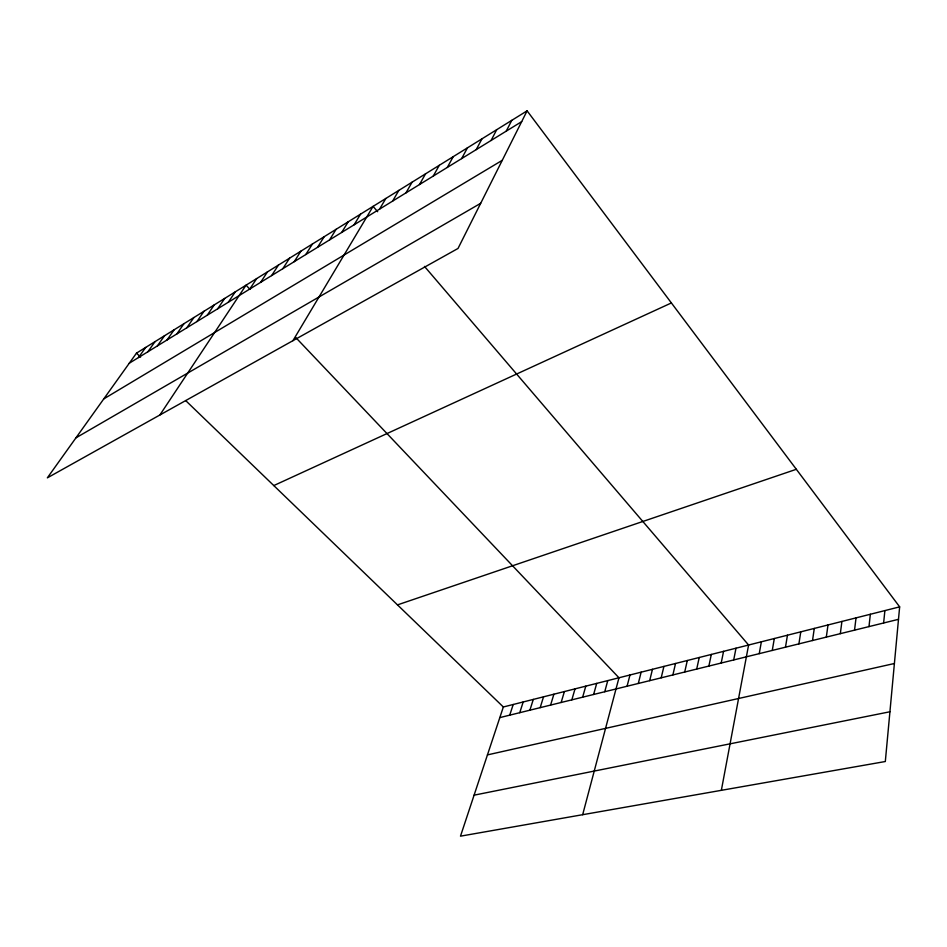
<?xml version="1.0" encoding="UTF-8"?>
<svg xmlns="http://www.w3.org/2000/svg" width="947" height="947" viewBox="0 0 947 947"><rect width="100%" height="100%" fill="white"/><g stroke="black" fill="none" stroke-linecap="round" stroke-linejoin="round"><path stroke-width="1.42" d="M899.65 606.861L885.315 761.518L460.491 836.165L503.342 706.983L899.65 606.861L527.1 110.835L136.486 353.136L47.35 477.856L458.017 248.457L527.1 110.835M883.622 622.996L884.889 610.59M868.979 626.606L870.352 614.272M854.549 630.157L856.029 617.882M840.332 633.661L841.907 621.457M826.317 637.118L827.998 624.973M812.514 640.527L814.29 628.429M798.901 643.877L800.771 631.85M785.489 647.18L787.454 635.212M772.267 650.447L774.315 638.527M759.234 653.655L761.364 641.806M721.354 790.331L748.592 645.025L424.481 266.403M733.7 659.952L735.997 648.21M721.2 663.03L723.567 651.347M708.877 666.072L711.315 654.448M696.708 669.067L699.229 657.502M684.717 672.027L687.297 660.521M672.879 674.939L675.531 663.492M661.195 677.815L663.918 666.428M649.678 680.656L652.459 669.316M638.302 683.462L641.143 672.169M627.08 686.232L629.98 674.998M582.665 814.704L618.971 677.78L295.701 337.463M604.742 691.736L607.761 680.609M593.627 694.471L596.705 683.403M582.654 697.181L585.791 686.161M571.834 699.845L575.018 688.883M561.145 702.485L564.388 691.57M550.598 705.077L553.888 694.222M540.181 707.646L543.519 696.838M529.906 710.179L533.291 699.419M519.749 712.689L523.182 701.976M509.723 715.151L513.203 704.497M506.243 131.136L511.771 120.352M491.091 140.476L496.713 129.68M476.223 149.626L481.952 138.842M461.639 158.599L467.451 147.839M447.315 167.418L453.234 156.657M433.264 176.071L439.266 165.323M419.474 184.558L425.546 173.834M405.932 192.904L412.087 182.179M392.626 201.084L398.853 190.394M379.558 209.133L385.855 198.456M292.931 340.683L373.082 206.375L377.664 211.714M354.107 224.806L360.535 214.152M341.713 232.429L348.2 221.811M329.532 239.934L336.078 229.328M317.565 247.297L324.158 236.726M305.786 254.554L312.439 243.995M294.221 261.68L300.921 251.144M282.833 268.688L289.581 258.176M271.635 275.577L278.43 265.089M260.626 282.36L267.456 271.896M249.795 289.024L256.661 278.596M159.877 414.999L246.042 285.177L249.913 289.261M228.322 302.247L235.27 291.865M217.692 308.781L224.676 298.435M207.239 315.221L214.247 304.898M196.952 321.566L203.984 311.267M186.819 327.792L193.886 317.529M176.852 333.936L183.943 323.696M167.039 339.973L174.153 329.769M157.38 345.915L164.518 335.747M147.874 351.775L155.036 341.63M138.499 357.54L145.684 347.431M129.277 363.222L521.69 121.63M103.779 398.9L502.277 160.303M75.973 437.822L480.685 203.297M273.79 485.574L671.387 302.945M397.491 604.884L796.332 469.298M499.827 717.601L898.49 619.326M487.445 754.901L894.394 663.504M474.092 795.172L889.931 711.765M136.486 353.136L140.57 357.09M185.659 400.569L503.342 706.983"/></g></svg>
